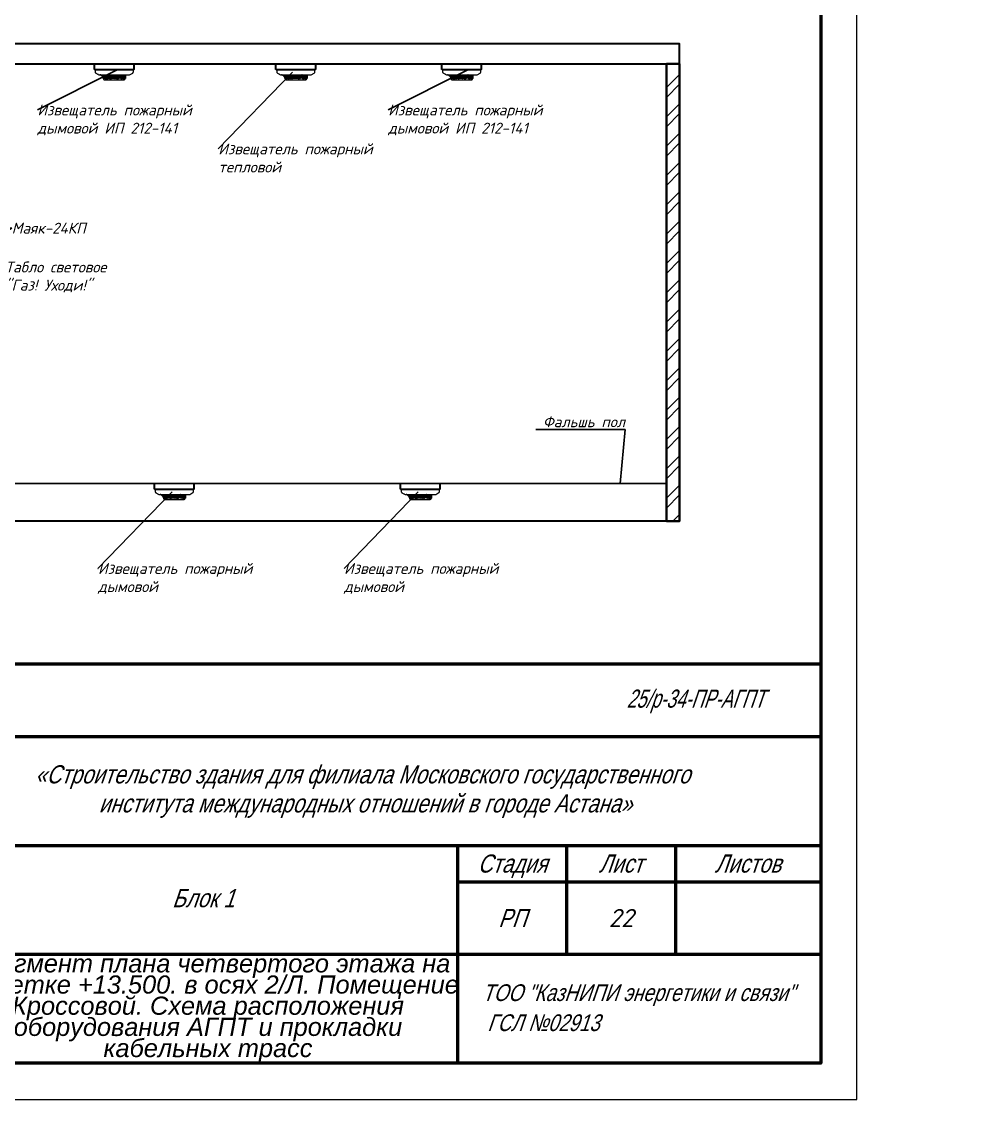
# Model space of a CAD drawing. Header units: millimetres. Extents: x 30169 to 203393, y 1026 to 13462.
# Drawn here: x 122788 to 128024, y 1026 to 6966 of the extents above; entities that cross this region are included whole.
import ezdxf
from ezdxf import colors
from ezdxf.entities.mleader import LeaderData, LeaderLine
from ezdxf.enums import TextEntityAlignment as Align
from ezdxf.math import Vec2, Vec3

# ---------------------------------------------------------------- set-up
doc = ezdxf.new("R2010")
doc.units = ezdxf.units.MM
for name, color, linetype, lineweight in [('4.4.4._Сэндвич', 252, 'Continuous', 53), ('RC-Выноски', 7, 'Continuous', 0), ('shkl', 138, 'Continuous', 15), ('®_КИРПИЧ_120', 7, 'Continuous', 35), ('®_ЛЕСТНИЦА', 7, 'Continuous', 18)]:
    doc.layers.add(name, color=color, linetype=linetype, lineweight=lineweight)
for name, color, linetype in [('PDF _Геометрия', 7, 'Continuous'), ('PDF _Сплошная заливка', 1, 'Continuous'), ('АГПТ', 7, 'Continuous')]:
    doc.layers.add(name, color=color, linetype=linetype)
doc.layers.add('STANDARD', color=18, linetype='Continuous', lineweight=25, true_color=0x000000)
doc.styles.add('ARIAL', font='arial.ttf')
doc.styles.add('RubezhCAD', font='arial.ttf', dxfattribs={"width": 0.8})
doc.styles.add('Архитектурный', font='isocpeui.ttf')

# ---------------------------------------------------------------- blocks, each defined once
blk = doc.blocks.new('*U296')
at = {"lineweight": 0}
blk.add_lwpolyline([(-415, -5), (5, -5), (5, 292), (-415, 292)], close=True, dxfattribs=at)
at = {"color": 0, "linetype": 'Continuous', "lineweight": 50}
blk.add_lwpolyline([(-395, 287), (0, 287), (0, 0), (-395, 0)], close=True, dxfattribs=at)
at = {"lineweight": 0}
blk.add_lwpolyline([(0, -5), (5, -5), (5, 0)], dxfattribs=at)
at = {"layer": 'STANDARD', "color": 0, "linetype": 'Continuous', "lineweight": 50}
for p, q in [((-185, 55), (0, 55)), ((-120, 45), (0, 45)), ((-185, 30), (0, 30)), ((-50, 0), (-50, 30)), ((-35, 15), (-35, 30)), ((-20, 30), (-20, 15)), ((-50, 25), (0, 25)), ((-120, 15), (0, 15))]:
    blk.add_line(p, q, dxfattribs=at)
at = {"layer": 'STANDARD', "color": 0, "linetype": 'Continuous', "lineweight": 13}
for p, q in [((-50, 15), (0, 15)), ((-50, 0), (-50, 15)), ((0, 15), (0, 0)), ((0, 0), (-185, 0))]:
    blk.add_line(p, q, dxfattribs=at)
at = {"layer": 'STANDARD', "color": 0, "linetype": 'Continuous', "lineweight": 13, "style": 'ARIAL', "oblique": 19}
for s, width, p, p2 in [('25/р-34-ПР-АГПТ', 0.68161, (-26.75, 48.97), (-7.75, 48.97)), ('«Строительство здания для филиала Московского государственного ', 0.80229, (-108.27, 38.54), (-17.24, 38.54)), ('института международных отношений в городе Астана»', 0.801042, (-99.49, 34.54), (-26.02, 34.54)), ('Листов', 0.802125, (-14.62, 26.25), (-5.48, 26.25)), ('Блок 1', 0.802776, (-89.38, 21.48), (-80.78, 21.48)), ('РП', 0.798948, (-44.43, 18.75), (-40.57, 18.75))]:
    blk.add_text(s, height=2.5, dxfattribs=dict(at, width=width)).set_placement(p, p2, align=Align.FIT)
at = {"layer": 'STANDARD', "color": 0, "linetype": 'Continuous', "lineweight": 50, "style": 'ARIAL', "oblique": 19}
for s, width, p, p2 in [('Стадия', 0.800956, (-47.28, 26.25), (-37.72, 26.25)), ('Лист', 0.799437, (-30.6, 26.25), (-24.53, 26.25))]:
    blk.add_text(s, height=2.5, dxfattribs=dict(at, width=width)).set_placement(p, p2, align=Align.FIT)
at = {"layer": 'STANDARD', "color": 0, "linetype": 'Continuous', "lineweight": 5, "style": 'ARIAL', "oblique": 19}
for s, width, p, p2 in [('ТОО "КазНИПИ энергетики и связи" ', 0.800126, (-46.66, 8.56), (-2.96, 8.56)), (' ГСЛ №02913                               ', 0.795255, (-46.66, 4.42), (-8.48, 4.42))]:
    blk.add_text(s, height=2.3, dxfattribs=dict(at, width=width)).set_placement(p, p2, align=Align.FIT)
blk = doc.blocks.new('извещатель фасад')
at = {"layer": 'PDF _Сплошная заливка', "lineweight": 30, "transparency": 33554559}
h = blk.add_hatch(color=7, dxfattribs=at)
h.paths.add_polyline_path([(120.616, 162.522, 0.414095), (120.61, 162.528)], flags=0)
h.paths.add_polyline_path([(120.61, 162.515, 0.414095), (120.616, 162.522)], flags=0)
h.paths.add_polyline_path([(120.604, 162.522, 0.414095), (120.61, 162.515)], flags=0)
h.paths.add_polyline_path([(120.61, 162.528, 0.414095), (120.604, 162.522)], flags=0)
blk.add_hatch(color=7, dxfattribs=at).paths.add_polyline_path([(121.429, 162.472), (121.434, 162.472), (121.443, 162.467), (121.443, 162.459), (121.438, 162.454), (121.429, 162.454), (121.425, 162.459), (121.425, 162.463)])
at = {"layer": 'PDF _Геометрия', "color": 7, "lineweight": 13}
for p, q in [((120.494, 162.646), (120.507, 162.632)), ((121.71, 162.646), (120.494, 162.646)), ((120.507, 162.632), (121.697, 162.632)), ((121.697, 162.632), (121.71, 162.646))]:
    blk.add_line(p, q, dxfattribs=at)
for points in [[(120.516, 162.632), (120.516, 162.583), (120.516, 162.579), (120.516, 162.574), (120.516, 162.57), (120.516, 162.565), (120.52, 162.561), (120.52, 162.557), (120.525, 162.552), (120.529, 162.548), (120.529, 162.543), (120.534, 162.543), (120.538, 162.539), (120.632, 162.485), (121.314, 162.485), (121.363, 162.485)], [(120.765, 162.383), (120.765, 162.392), (120.765, 162.396), (120.761, 162.401), (120.761, 162.409), (120.757, 162.414), (120.757, 162.418), (120.752, 162.423), (120.748, 162.427), (120.748, 162.432), (120.743, 162.436), (120.739, 162.445), (120.734, 162.45), (120.73, 162.45), (120.725, 162.454), (120.721, 162.459), (120.716, 162.463), (120.712, 162.467), (120.707, 162.472), (120.703, 162.472), (120.699, 162.476), (120.694, 162.476), (120.685, 162.481), (120.681, 162.481), (120.676, 162.485), (120.672, 162.485), (120.663, 162.485), (120.672, 162.485), (120.676, 162.485), (120.681, 162.481), (120.685, 162.481), (120.694, 162.476), (120.699, 162.476), (120.703, 162.472), (120.707, 162.472), (120.712, 162.467), (120.716, 162.463), (120.725, 162.459), (120.73, 162.454), (120.734, 162.45), (120.739, 162.445), (120.743, 162.441), (120.748, 162.436), (120.752, 162.427), (120.752, 162.423), (120.757, 162.418), (120.757, 162.414), (120.761, 162.409), (120.761, 162.401), (120.765, 162.396), (120.765, 162.392)], [(120.765, 162.485), (120.765, 162.374), (120.765, 162.369), (120.77, 162.365), (120.77, 162.36), (120.77, 162.356), (120.774, 162.352), (120.774, 162.347), (120.779, 162.347), (120.779, 162.343), (120.783, 162.343), (120.783, 162.338), (120.788, 162.338), (120.792, 162.338), (120.792, 162.334), (120.797, 162.334), (120.801, 162.334), (120.806, 162.334), (121.398, 162.334), (121.403, 162.334), (121.407, 162.334), (121.412, 162.338), (121.416, 162.338), (121.421, 162.338), (121.421, 162.343), (121.425, 162.343), (121.425, 162.347), (121.429, 162.347), (121.429, 162.352), (121.434, 162.356), (121.434, 162.36), (121.438, 162.365), (121.438, 162.369), (121.438, 162.374), (121.438, 162.485)], [(120.77, 162.485), (120.77, 162.374), (120.765, 162.374)], [(120.783, 162.374), (120.779, 162.374), (120.779, 162.485), (120.779, 162.374), (120.774, 162.374), (120.77, 162.374)], [(120.788, 162.485), (120.788, 162.374), (120.783, 162.374), (120.783, 162.485)], [(120.788, 162.374), (120.792, 162.374)], [(120.797, 162.485), (120.797, 162.374), (120.792, 162.374), (120.792, 162.485)], [(120.797, 162.374), (120.806, 162.374)], [(120.81, 162.485), (120.81, 162.374), (120.806, 162.374), (120.806, 162.485)], [(120.81, 162.374), (120.819, 162.374)], [(120.823, 162.485), (120.823, 162.374), (120.819, 162.374), (120.819, 162.485)], [(120.823, 162.374), (120.832, 162.374)], [(120.841, 162.485), (120.841, 162.374), (120.832, 162.374), (120.832, 162.485)], [(120.841, 162.374), (120.85, 162.374)], [(120.859, 162.485), (120.859, 162.374), (120.85, 162.374), (120.85, 162.485)], [(120.859, 162.374), (120.868, 162.374)], [(120.877, 162.485), (120.877, 162.374), (120.868, 162.374), (120.868, 162.485)], [(120.877, 162.374), (120.886, 162.374)], [(120.895, 162.485), (120.895, 162.374), (120.886, 162.374), (120.886, 162.485)], [(120.895, 162.374), (120.904, 162.374)], [(120.926, 162.374), (120.917, 162.374), (120.917, 162.485), (120.917, 162.374), (120.904, 162.374), (120.904, 162.485)], [(120.939, 162.485), (120.939, 162.374), (120.926, 162.374), (120.926, 162.485)], [(120.935, 162.485), (120.935, 162.374)], [(120.939, 162.374), (120.948, 162.374)], [(120.966, 162.485), (120.966, 162.374), (120.948, 162.374), (120.948, 162.485)], [(120.957, 162.485), (120.957, 162.374)], [(120.966, 162.374), (120.975, 162.374)], [(120.988, 162.485), (120.988, 162.374), (120.975, 162.374), (120.975, 162.485)], [(120.979, 162.485), (120.979, 162.374)], [(120.988, 162.374), (120.997, 162.374)], [(121.015, 162.485), (121.015, 162.374), (120.997, 162.374), (120.997, 162.485)], [(121.002, 162.485), (121.002, 162.374)], [(121.015, 162.374), (121.024, 162.374)], [(121.042, 162.485), (121.042, 162.374), (121.024, 162.374), (121.024, 162.485)], [(121.028, 162.485), (121.028, 162.374)], [(121.064, 162.485), (121.064, 162.374), (121.051, 162.374), (121.051, 162.485), (121.051, 162.374), (121.042, 162.374)], [(121.091, 162.485), (121.091, 162.374), (121.077, 162.374), (121.077, 162.485), (121.077, 162.374), (121.064, 162.374)], [(121.1, 162.374), (121.091, 162.374)], [(121.118, 162.485), (121.118, 162.374), (121.1, 162.374), (121.1, 162.485)], [(121.118, 162.374), (121.126, 162.374)], [(121.153, 162.374), (121.144, 162.374), (121.144, 162.485), (121.144, 162.374), (121.126, 162.374), (121.126, 162.485)], [(121.171, 162.485), (121.171, 162.374), (121.153, 162.374), (121.153, 162.485)], [(121.167, 162.485), (121.167, 162.374)], [(121.171, 162.374), (121.18, 162.374)], [(121.193, 162.485), (121.193, 162.374), (121.18, 162.374), (121.18, 162.485)], [(121.189, 162.485), (121.189, 162.374)], [(121.193, 162.374), (121.207, 162.374)], [(121.22, 162.485), (121.22, 162.374), (121.207, 162.374), (121.207, 162.485)], [(121.216, 162.485), (121.216, 162.374)], [(121.22, 162.374), (121.229, 162.374)], [(121.296, 162.485), (121.291, 162.485), (121.287, 162.481), (121.282, 162.476), (121.278, 162.476), (121.274, 162.467), (121.269, 162.463), (121.265, 162.459), (121.26, 162.454), (121.26, 162.445), (121.256, 162.441), (121.256, 162.432), (121.251, 162.423), (121.247, 162.414), (121.247, 162.405), (121.247, 162.392), (121.247, 162.383), (121.242, 162.374), (121.229, 162.374), (121.229, 162.485)], [(121.233, 162.374), (121.233, 162.485)], [(121.305, 162.441), (121.305, 162.374), (121.291, 162.374), (121.296, 162.378), (121.296, 162.387), (121.296, 162.401), (121.296, 162.409), (121.3, 162.418), (121.3, 162.423), (121.3, 162.427), (121.305, 162.436), (121.305, 162.441), (121.309, 162.445), (121.314, 162.454), (121.318, 162.459), (121.323, 162.467), (121.327, 162.472), (121.331, 162.476), (121.336, 162.481), (121.34, 162.481), (121.345, 162.485), (121.345, 162.374), (121.336, 162.374), (121.336, 162.481)], [(121.296, 162.401), (121.296, 162.374)], [(121.305, 162.374), (121.314, 162.374)], [(121.327, 162.472), (121.327, 162.374), (121.314, 162.374), (121.314, 162.459)], [(121.327, 162.374), (121.336, 162.374)], [(121.345, 162.374), (121.354, 162.374)], [(121.363, 162.374), (121.354, 162.374), (121.354, 162.485)], [(121.372, 162.374), (121.363, 162.374), (121.363, 162.485), (121.572, 162.485), (121.666, 162.539), (121.67, 162.543), (121.675, 162.543), (121.675, 162.548), (121.679, 162.552), (121.684, 162.557), (121.684, 162.561), (121.688, 162.565), (121.688, 162.57), (121.688, 162.574), (121.688, 162.579), (121.688, 162.583), (121.688, 162.632)], [(121.376, 162.485), (121.376, 162.374), (121.372, 162.374), (121.372, 162.485)], [(121.376, 162.374), (121.385, 162.374)], [(121.385, 162.485), (121.385, 162.374), (121.394, 162.374), (121.398, 162.374)], [(121.394, 162.485), (121.394, 162.374)], [(121.403, 162.485), (121.403, 162.374), (121.398, 162.374), (121.398, 162.485)], [(121.403, 162.374), (121.412, 162.374)], [(121.416, 162.485), (121.416, 162.374), (121.412, 162.374), (121.412, 162.485)], [(121.416, 162.374), (121.421, 162.374)], [(121.425, 162.485), (121.425, 162.374), (121.421, 162.374), (121.421, 162.485)], [(121.425, 162.374), (121.429, 162.374), (121.434, 162.374)], [(121.443, 162.485), (121.443, 162.374), (121.438, 162.374), (121.434, 162.374), (121.434, 162.485)], [(120.877, 162.334), (120.926, 162.334), (120.993, 162.334), (121.211, 162.334), (121.256, 162.334)]]:
    blk.add_lwpolyline(points, dxfattribs=at)
blk.add_lwpolyline([(121.429, 162.374), (121.429, 162.485)], close=True, dxfattribs=at)
at = {"layer": 'АГПТ', "color": 7, "lineweight": 30}
for p, q in [((120.494, 162.646), (120.494, 162.82)), ((121.71, 162.646), (121.71, 162.82))]:
    blk.add_line(p, q, dxfattribs=at)
blk = doc.blocks.new('монтBTH')
at = {"layer": 'RC-Выноски'}
ml = blk.add_multileader_mtext('Standard', dxfattribs=at)
ml.set_content('плита перекрытия', color=256, style='RubezhCAD')
ml.set_leader_properties()
ml.build(insert=Vec2(0, 0))
ml.multileader.update_dxf_attribs({"text_left_attachment_type": 2, "dogleg_length": 2, "arrow_head_size": 400, "scale": 100})
ctx = ml.context
ctx.base_point, ctx.scale, ctx.char_height, ctx.arrow_head_size, ctx.landing_gap_size, ctx.plane_origin = Vec3(4840785, -930815), 100, 250, 400, 100, Vec3(4361989, -1118802)
ctx.left_attachment, ctx.text_align_type = 2, 1
notes = []
notes.append((ctx, [(1, (1, 1, 0), (4843511, -930815), (-1, 0), 200, [(0, [(4843857, -932126)], 0, [])])]))
ctx.mtext.insert, ctx.mtext.width, ctx.mtext.alignment, ctx.mtext.flow_direction = Vec3(4842048, -930655), 2861.91, 2, 5
ml = blk.add_multileader_mtext('Standard', dxfattribs=at)
ml.set_content('труба гофрированная', color=256, style='RubezhCAD')
ml.set_leader_properties()
ml.build(insert=Vec2(0, 0))
ml.multileader.update_dxf_attribs({"text_left_attachment_type": 2, "dogleg_length": 2, "arrow_head_size": 400, "scale": 100})
ctx = ml.context
ctx.base_point, ctx.scale, ctx.char_height, ctx.arrow_head_size, ctx.landing_gap_size, ctx.plane_origin = Vec3(4840290, -934409), 100, 250, 400, 100, Vec3(4361989, -1122393)
ctx.left_attachment, ctx.text_align_type = 2, 1
notes.append((ctx, [(1, (1, 1, 0), (4843511, -934406), (-1, 0), 200, [(0, [(4843857, -933478)], 0, [])])]))
ctx.mtext.insert, ctx.mtext.width, ctx.mtext.alignment, ctx.mtext.flow_direction = Vec3(4841800, -934244), 2861.91, 2, 5
ml = blk.add_multileader_mtext('Standard', dxfattribs=at)
ml.set_content('скоба крепежная', color=256, style='RubezhCAD')
ml.set_leader_properties()
ml.build(insert=Vec2(0, 0))
ml.multileader.update_dxf_attribs({"text_left_attachment_type": 2, "dogleg_length": 2, "arrow_head_size": 400, "scale": 100})
ctx = ml.context
ctx.base_point, ctx.scale, ctx.char_height, ctx.arrow_head_size, ctx.landing_gap_size, ctx.plane_origin = Vec3(4840942, -935134), 100, 250, 400, 100, Vec3(4361989, -1123118)
ctx.left_attachment, ctx.text_align_type = 2, 1
notes.append((ctx, [(1, (1, 1, 0), (4843511, -935131), (-1, 0), 200, [(0, [(4844253, -933754)], 0, [])])]))
ctx.mtext.insert, ctx.mtext.width, ctx.mtext.alignment, ctx.mtext.flow_direction = Vec3(4842127, -934971), 2861.91, 2, 5
ml = blk.add_multileader_mtext('Standard', dxfattribs=at)
ml.set_content('Извещатель пожарный дымовой', color=256, style='RubezhCAD')
ml.set_leader_properties()
ml.build(insert=Vec2(0, 0))
ml.multileader.update_dxf_attribs({"text_left_attachment_type": 2, "dogleg_length": 2, "arrow_head_size": 400, "scale": 100})
ctx = ml.context
ctx.base_point, ctx.scale, ctx.char_height, ctx.arrow_head_size, ctx.landing_gap_size, ctx.plane_origin = Vec3(4844143, -935339), 100, 250, 400, 100, Vec3(4365549, -1123118)
ctx.left_attachment, ctx.text_align_type = 2, 1
notes.append((ctx, [(1, (1, 1, 0), (4847071, -935131), (-1, 0), 200, [(0, [(4846626, -933853)], 0, [])])]))
ctx.mtext.insert, ctx.mtext.width, ctx.mtext.alignment, ctx.mtext.flow_direction = Vec3(4845507, -934971), 2861.91, 2, 5
for ctx, leaders in notes:
    for number, flags, end, landing, length, lines in leaders:
        leader = LeaderData()
        leader.index, (leader.has_last_leader_line, leader.has_dogleg_vector, leader.attachment_direction) = number, flags
        leader.last_leader_point, leader.dogleg_vector, leader.dogleg_length = Vec3(end), Vec3(landing), length
        for number, points, colour, breaks in lines:
            line = LeaderLine()
            line.index, line.vertices, line.color, line.breaks = number, Vec3.list(points), colors.encode_raw_color(colour), breaks
            leader.lines.append(line)
        ctx.leaders.append(leader)

msp = doc.modelspace()

# ---------------------------------------------------------------- linework, layer by layer
at = {"layer": 'shkl', "color": 0, "lineweight": 30}
msp.add_lwpolyline([(122202.1, 6732.8), (126414.1, 6732.8), (126414.1, 6843.6), (122202.1, 6843.6)], close=True, dxfattribs=at)
at = {"layer": '®_КИРПИЧ_120', "linetype": 'Continuous', "lineweight": 18, "transparency": 33554610}
for p, q in [((126342.1, 6602.5), (126414.1, 6674.5)), ((126342.1, 6548.6), (126414.1, 6620.6)), ((126342.1, 6440.8), (126414.1, 6512.8)), ((126342.1, 6386.9), (126414.1, 6458.9)), ((126342.1, 6279.2), (126414.1, 6351.2)), ((126342.1, 6225.3), (126414.1, 6297.3)), ((126342.1, 6117.5), (126414.1, 6189.5)), ((126342.1, 6063.6), (126414.1, 6135.6)), ((126342.1, 5955.9), (126414.1, 6027.9)), ((126342.1, 5902), (126414.1, 5974)), ((126342.1, 5794.2), (126414.1, 5866.2)), ((126342.1, 5740.4), (126414.1, 5812.4)), ((126342.1, 5632.6), (126414.1, 5704.6)), ((126342.1, 5578.7), (126414.1, 5650.7)), ((126342.1, 5470.9), (126414.1, 5542.9)), ((126342.1, 5417.1), (126414.1, 5489.1)), ((126342.1, 5309.3), (126414.1, 5381.3)), ((126342.1, 5255.4), (126414.1, 5327.4)), ((126342.1, 5147.7), (126414.1, 5219.7)), ((126342.1, 5093.8), (126414.1, 5165.8)), ((126342.1, 4986), (126414.1, 5058)), ((126342.1, 4932.1), (126414.1, 5004.1)), ((126342.1, 4824.4), (126414.1, 4896.4)), ((126342.1, 4770.5), (126414.1, 4842.5)), ((126342.1, 4662.7), (126414.1, 4734.7)), ((126342.1, 4608.8), (126414.1, 4680.8)), ((126342.1, 4501.1), (126414.1, 4573.1)), ((126342.1, 4447.2), (126414.1, 4519.2)), ((126342.1, 4339.4), (126414.1, 4411.4)), ((126342.1, 4285.6), (126414.1, 4357.6)), ((126377.1, 4212.8), (126414.1, 4249.8))]:
    msp.add_line(p, q, dxfattribs=at)
at = {"layer": '®_КИРПИЧ_120'}
msp.add_lwpolyline([(126342.1, 4212.8), (126342.1, 6732.8), (126414.1, 6732.8), (126414.1, 4212.8)], close=True, dxfattribs=at)
at = {"layer": '®_ЛЕСТНИЦА', "color": 7, "linetype": 'ByBlock', "lineweight": 30, "ltscale": 200}
msp.add_lwpolyline([(126414.1, 4212.8), (122202.1, 4212.8)], dxfattribs=at)
at = {"layer": 'АГПТ'}
msp.add_lwpolyline([(122274.1, 4420.3), (126342.1, 4420.3)], dxfattribs=at)

# ---------------------------------------------------------------- block references
ref = msp.add_blockref('*U296', (127192.8, 1226.4), dxfattribs=dict(xscale=40, yscale=40, zscale=40))
ref.add_attrib('ЛИСТ_первый', '22', dxfattribs={"height": 100, "style": 'Архитектурный'}).set_placement((126092.8, 2026.4), align=Align.MIDDLE_CENTER)
at = {"layer": '4.4.4._Сэндвич', "color": 1, "lineweight": 0, "xscale": 0.35, "yscale": 0.35, "zscale": 0.35}
msp.add_blockref('монтBTH', (-1578195.7, 328893.4), dxfattribs=at)
at = {"layer": 'АГПТ', "color": 1, "lineweight": 30, "xscale": 180, "yscale": 180, "zscale": 180, "rotation": 0.1284775282643613}
for p in [(101566.6, -22623.3), (102567.3, -22623.3), (103481.9, -22623.3), (101897.5, -24935.8), (103253.5, -24935.8)]:
    msp.add_blockref('извещатель фасад', p, dxfattribs=at)

# ---------------------------------------------------------------- texts
at = {"layer": '4.4.4._Сэндвич', "color": 0, "lineweight": 30, "insert": (122392.8, 1826.4), "char_height": 100, "attachment_point": 1, "style": 'ARIAL'}
msp.add_mtext_dynamic_manual_height_columns('\\pxsm0.7,qc;{\\fArial|b0|i1|c204|p34;Фрагмент плана четвертого этажа на отметке +13.500. в осях 2/Л. Помещение Кроссовой. Cхема расположения оборудования АГПТ и прокладки кабельных трасс}', width=2845.547, gutter_width=1125, heights=[720], dxfattribs=at)

# ---------------------------------------------------------------- leaders
at = {"layer": 'АГПТ', "color": 7, "lineweight": 25}
ml = msp.add_multileader_mtext('Standard', dxfattribs=at)
ml.set_content('Извещатель пожарный \\Pдымовой ИП 212-141', color=7, style='Архитектурный')
ml.set_leader_properties()
ml.build(insert=Vec2(0, 0))
ml.multileader.update_dxf_attribs({"text_right_attachment_type": 6, "dogleg_length": 0.36, "arrow_head_size": 0.108})
ctx = ml.context
ctx.base_point, ctx.char_height, ctx.arrow_head_size, ctx.landing_gap_size, ctx.plane_origin = Vec3(122875.5, 6479.1), 60, 0.108, 0.054, Vec3(123764.9, 5937.8)
ctx.right_attachment = 6
notes = []
notes.append((ctx, [(1, (1, 1, 0), (122875.3, 6479.1), (1, 0), 0.216, [(1, [(123311.7, 6699.3)], 0, [])])]))
ctx.mtext.insert, ctx.mtext.flow_direction = Vec3(122875.6, 6509.1), 5
ml = msp.add_multileader_mtext('Standard', dxfattribs=at)
ml.set_content('Извещатель пожарный \\Pтепловой', color=7, style='Архитектурный')
ml.set_leader_properties()
ml.build(insert=Vec2(0, 0))
ml.multileader.update_dxf_attribs({"text_right_attachment_type": 6, "dogleg_length": 0.36, "arrow_head_size": 0.108})
ctx = ml.context
ctx.base_point, ctx.char_height, ctx.arrow_head_size, ctx.landing_gap_size, ctx.plane_origin = Vec3(123872.6, 6264.8), 60, 0.108, 0.054, Vec3(124762, 5723.5)
ctx.right_attachment = 6
notes.append((ctx, [(1, (1, 1, 0), (123872.4, 6264.8), (1, 0), 0.216, [(0, [(124282, 6686.8)], 0, [])])]))
ctx.mtext.insert, ctx.mtext.flow_direction = Vec3(123872.7, 6294.8), 5
ml = msp.add_multileader_mtext('Standard', dxfattribs=at)
ml.set_content('Извещатель пожарный \\Pдымовой ИП 212-141', color=7, style='Архитектурный')
ml.set_leader_properties()
ml.build(insert=Vec2(0, 0))
ml.multileader.update_dxf_attribs({"text_right_attachment_type": 6, "dogleg_length": 0.36, "arrow_head_size": 0.108})
ctx = ml.context
ctx.base_point, ctx.char_height, ctx.arrow_head_size, ctx.landing_gap_size, ctx.plane_origin = Vec3(124808.7, 6479.1), 60, 0.108, 0.054, Vec3(125698.1, 5937.8)
ctx.right_attachment = 6
notes.append((ctx, [(1, (1, 1, 0), (124808.5, 6479.1), (1, 0), 0.216, [(1, [(125244.9, 6699.3)], 0, [])])]))
ctx.mtext.insert, ctx.mtext.flow_direction = Vec3(124808.8, 6509.1), 5
ml = msp.add_multileader_mtext('Standard', dxfattribs=at)
ml.set_content('Маяк-24КП', color=7, style='Архитектурный')
ml.set_leader_properties()
ml.build(insert=Vec2(0, 0))
ml.multileader.update_dxf_attribs({"text_right_attachment_type": 6, "dogleg_length": 0.36, "arrow_head_size": 0.108})
ctx = ml.context
ctx.base_point, ctx.char_height, ctx.arrow_head_size, ctx.landing_gap_size, ctx.plane_origin = Vec3(122733.8, 5827.9), 60, 0.108, 0.054, Vec3(122365.8, 5598)
ctx.right_attachment = 6
notes.append((ctx, [(1, (1, 1, 0), (122733.6, 5827.9), (1, 0), 0.216, [(0, [(122311, 5592.5)], 0, [])])]))
ctx.mtext.insert, ctx.mtext.flow_direction = Vec3(122733.8, 5857.9), 5
ml = msp.add_multileader_mtext('Standard', dxfattribs=at)
ml.set_content('Табло световое\\P"Газ! Уходи!"', color=7, style='Архитектурный')
ml.set_leader_properties()
ml.build(insert=Vec2(0, 0))
ml.multileader.update_dxf_attribs({"text_right_attachment_type": 6, "dogleg_length": 0.36, "arrow_head_size": 0.108})
ctx = ml.context
ctx.base_point, ctx.char_height, ctx.arrow_head_size, ctx.landing_gap_size, ctx.plane_origin = Vec3(122698.5, 5613.8), 60, 0.108, 0.054, Vec3(122330.6, 5501.3)
ctx.right_attachment = 6
notes.append((ctx, [(1, (1, 1, 0), (122698.3, 5613.8), (1, 0), 0.216, [(0, [(122282.6, 5501.3)], 0, [])])]))
ctx.mtext.insert, ctx.mtext.flow_direction = Vec3(122698.6, 5643.8), 5
ml = msp.add_multileader_mtext('Standard', dxfattribs=at)
ml.set_content('Фальшь пол', color=7, style='Архитектурный')
ml.set_leader_properties()
ml.build(insert=Vec2(0, 0))
ml.multileader.update_dxf_attribs({"text_right_attachment_type": 6, "dogleg_length": 0.36, "arrow_head_size": 0.108})
ctx = ml.context
ctx.base_point, ctx.char_height, ctx.arrow_head_size, ctx.landing_gap_size, ctx.plane_origin = Vec3(125657.9, 4760.8), 60, 0.108, 0.054, Vec3(126567.1, 4329.9)
ctx.right_attachment, ctx.text_align_type = 6, 2
notes.append((ctx, [(0, (1, 1, 0), (126114.7, 4718.8), (-1, 0), 0.36, [(0, [(126087.1, 4420.3)], 0, [])])]))
ctx.mtext.insert, ctx.mtext.alignment, ctx.mtext.flow_direction = Vec3(126114.3, 4790.8), 3, 5
ml = msp.add_multileader_mtext('Standard', dxfattribs=at)
ml.set_content('Извещатель пожарный \\Pдымовой', color=7, style='Архитектурный')
ml.set_leader_properties()
ml.build(insert=Vec2(0, 0))
ml.multileader.update_dxf_attribs({"text_right_attachment_type": 6, "dogleg_length": 0.36, "arrow_head_size": 0.108})
ctx = ml.context
ctx.base_point, ctx.char_height, ctx.arrow_head_size, ctx.landing_gap_size, ctx.plane_origin = Vec3(123209.6, 3952.5), 60, 0.108, 0.054, Vec3(124099, 3411.1)
ctx.right_attachment = 6
notes.append((ctx, [(1, (1, 1, 0), (123209.4, 3952.5), (1, 0), 0.216, [(0, [(123619, 4374.5)], 0, [])])]))
ctx.mtext.insert, ctx.mtext.flow_direction = Vec3(123209.7, 3982.5), 5
ml = msp.add_multileader_mtext('Standard', dxfattribs=at)
ml.set_content('Извещатель пожарный \\Pдымовой', color=7, style='Архитектурный')
ml.set_leader_properties()
ml.build(insert=Vec2(0, 0))
ml.multileader.update_dxf_attribs({"text_right_attachment_type": 6, "dogleg_length": 0.36, "arrow_head_size": 0.108})
ctx = ml.context
ctx.base_point, ctx.char_height, ctx.arrow_head_size, ctx.landing_gap_size, ctx.plane_origin = Vec3(124565.6, 3952.5), 60, 0.108, 0.054, Vec3(125455, 3411.1)
ctx.right_attachment = 6
notes.append((ctx, [(1, (1, 1, 0), (124565.4, 3952.5), (1, 0), 0.216, [(0, [(124974.9, 4374.5)], 0, [])])]))
ctx.mtext.insert, ctx.mtext.flow_direction = Vec3(124565.7, 3982.5), 5
for ctx, leaders in notes:
    for number, flags, end, landing, length, lines in leaders:
        leader = LeaderData()
        leader.index, (leader.has_last_leader_line, leader.has_dogleg_vector, leader.attachment_direction) = number, flags
        leader.last_leader_point, leader.dogleg_vector, leader.dogleg_length = Vec3(end), Vec3(landing), length
        for number, points, colour, breaks in lines:
            line = LeaderLine()
            line.index, line.vertices, line.color, line.breaks = number, Vec3.list(points), colors.encode_raw_color(colour), breaks
            leader.lines.append(line)
        ctx.leaders.append(leader)

doc.saveas('drawing.dxf')
